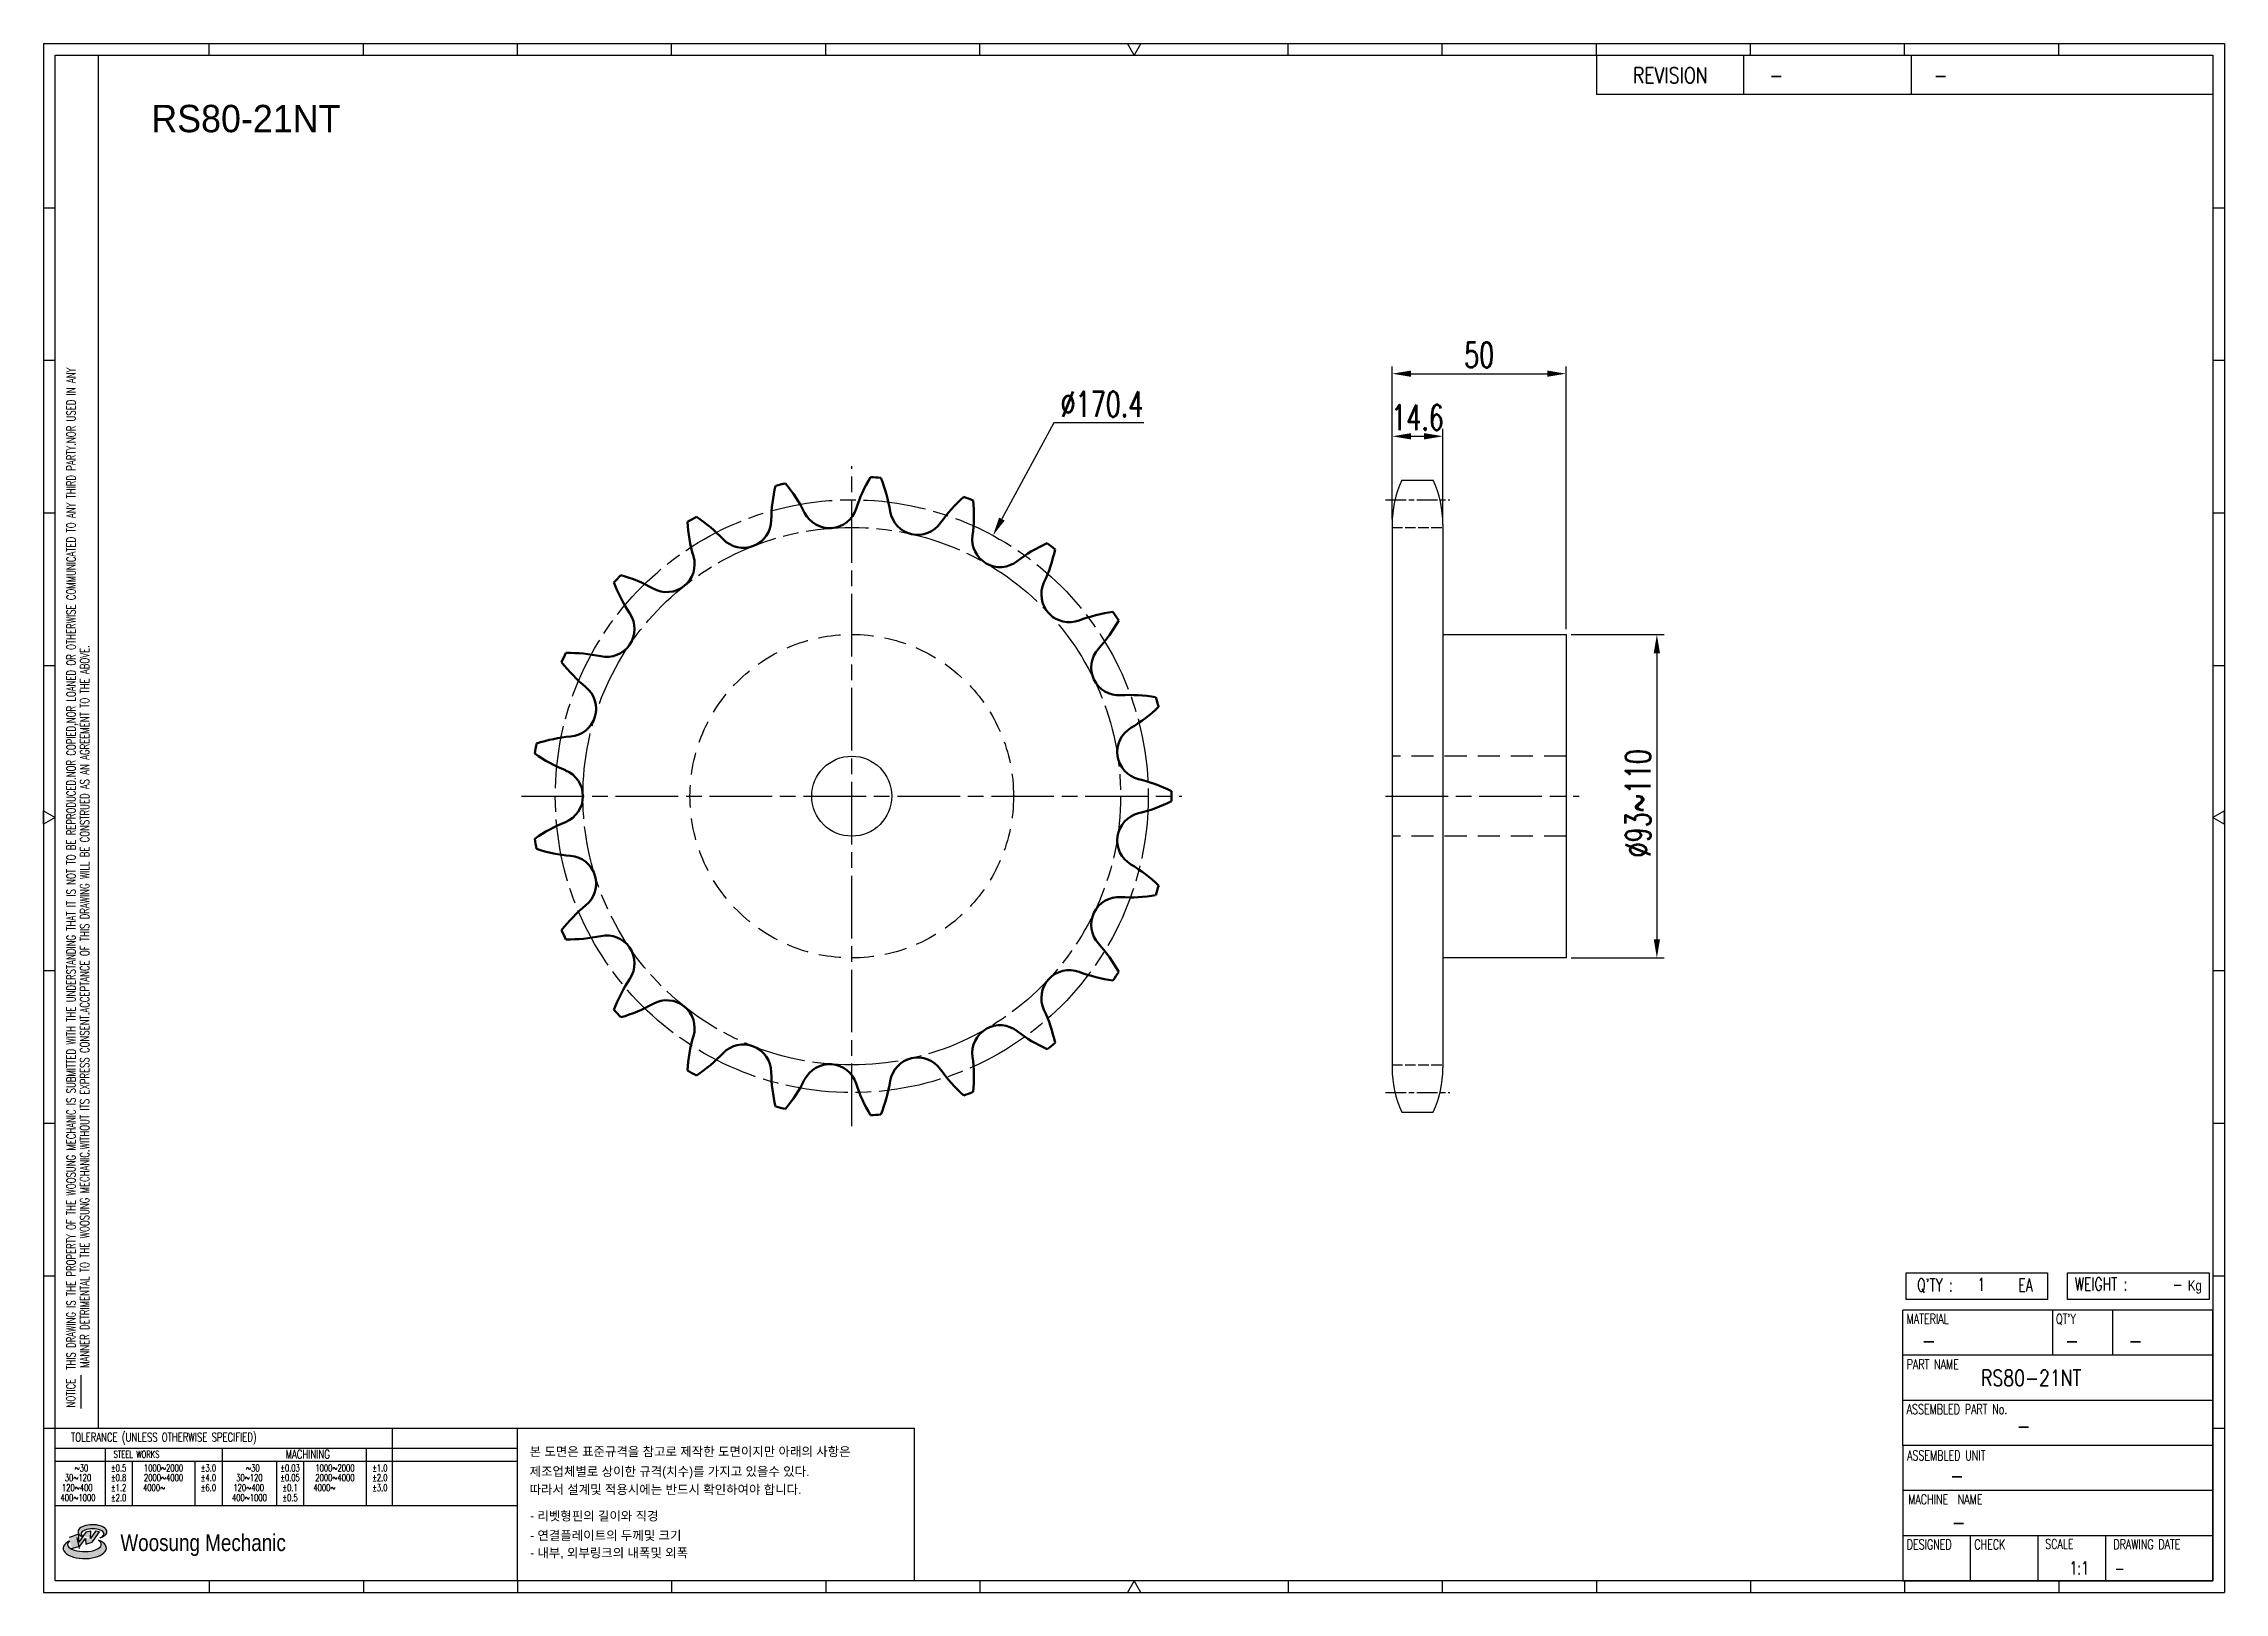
# Model space of a CAD drawing. Header units: millimetres. Extents: x 26966 to 48841, y 34 to 479.
# Drawn here: x 26966 to 27592, y 34 to 479 of the extents above; entities outside this region: 1.
import ezdxf
from ezdxf.enums import TextEntityAlignment as Align

# ---------------------------------------------------------------- set-up
doc = ezdxf.new("R2010")
doc.units = ezdxf.units.MM
for name, pattern in [('AM_ISO02W050', [7.5, 6, -1.5]), ('AM_ISO02W050x2', [3.75, 3, -0.75]), ('AM_ISO08W050', [18, 12, -1.5, 3, -1.5]), ('AM_ISO08W050x2', [9, 6, -0.75, 1.5, -0.75]), ('HIDDEN', [9.525, 6.35, -3.175])]:
    doc.linetypes.add(name, pattern=pattern)
doc.layers.get('Defpoints').update_dxf_attribs({"color": 80})
for name, color, linetype, lineweight in [('AM_0N', 7, 'Continuous', 50), ('AM_3N', 6, 'AM_ISO02W050', 25), ('AM_7', 4, 'AM_ISO08W050', 25), ('AM_7N', 4, 'AM_ISO08W050', 25), ('CL1', 140, 'AM_ISO08W050', 25)]:
    doc.layers.add(name, color=color, linetype=linetype, lineweight=lineweight)
for name, color, linetype in [('HL', 2, 'HIDDEN'), ('S-DIM', 7, 'Continuous'), ('TITLE', 7, 'Continuous'), ('도면레이아웃', 7, 'Continuous')]:
    doc.layers.add(name, color=color, linetype=linetype)
doc.styles.add('HAN', font='ROMANS.shx', dxfattribs={"width": 0.7, "bigfont": 'whgtxt.shx'})
doc.styles.add('HKD_ST2', font='romans.shx', dxfattribs={"width": 0.7, "height": 4, "bigfont": '@extfont2.shx'})
doc.styles.add('HSG', font='SIMPLEX.shx', dxfattribs={"width": 0.7, "bigfont": 'HSG.shx'})
doc.styles.add('MtXpl_', font='Gulim.ttf')
doc.styles.add('SLDTEXTSTYLE4', font='arial.ttf', dxfattribs={"width": 0.8})
doc.styles.get("Standard").update_dxf_attribs({"font": 'arial.ttf'})
doc.dimstyles.new('APP16', dxfattribs={"dimscale": 3, "dimtxt": 2.4, "dimasz": 1.8, "dimexe": 0.7, "dimexo": 0.5, "dimgap": 0.6, "dimtad": 1, "dimtoh": 1, "dimdec": 1, "dimrnd": 0.01, "dimzin": 9, "dimdsep": 46, "dimtxsty": 'HSG', "dimcen": 0, "dimclrd": 1, "dimclre": 1, "dimclrt": 256, "dimazin": 2, "dimtp": 1, "dimtm": 1, "dimtfac": 0.5, "dimtdec": 1, "dimtofl": 0, "dimtmove": 0, "dimatfit": 3, "dimfxl": 0, "dimtvp": 1, "dimtolj": 2, "dimlwd": -1, "dimlwe": -1, "dimarcsym": 0})

# ---------------------------------------------------------------- blocks, each defined once
blk = doc.blocks.new('MAST')
at = {"layer": '도면레이아웃'}
h = blk.add_hatch(color=10, dxfattribs=at)
h.paths.add_polyline_path([(1.544, 35.177), (1.554, 34.966), (1.779, 35.034), (2.054, 35.422), (1.908, 35.446), (1.728, 35.167), (1.741, 35.439), (1.547, 35.405), (1.292, 35.041), (1.295, 35.33), (0.943, 35.208), (1.03, 34.8), (1.336, 34.885)])
edge = h.paths.add_edge_path()
edge.add_ellipse((1.795, 35.421), major_axis=(-0.53, 0), ratio=0.487785, start_angle=122.36065, end_angle=403.39574)
edge.add_line((1.411, 35.244), (1.419, 35.261))
edge.add_ellipse((1.798, 35.344), major_axis=(-0.423, 0), ratio=0.444396, start_angle=131.58977, end_angle=386.19408, ccw=False)
edge = h.paths.add_edge_path()
edge.add_ellipse((1.512, 34.815), major_axis=(-0.793, 0), ratio=0.480113, start_angle=314.67633, end_angle=590.85213)
edge.add_ellipse((1.501, 34.958), major_axis=(-0.62, 0), ratio=0.43311, start_angle=331.7024, end_angle=574.42495, ccw=False)
at = {"color": 140}
for p, q in [((0, 90.118), (80.15, 90.118)), ((0, 90.118), (0, 33.191)), ((80.15, 90.118), (80.15, 33.191)), ((57.068, 89.693), (57.068, 88.246)), ((62.47, 89.693), (62.47, 88.246)), ((68.635, 89.693), (68.635, 88.246)), ((79.725, 88.246), (57.068, 88.246)), ((68.449, 43.961), (68.449, 44.936)), ((68.449, 44.936), (73.654, 44.936)), ((73.654, 44.936), (73.654, 43.961)), ((74.39, 43.961), (74.39, 44.936)), ((74.39, 44.936), (79.595, 44.936)), ((79.595, 44.936), (79.595, 43.961)), ((68.336, 38.59), (68.336, 43.563)), ((79.725, 43.563), (68.336, 43.563)), ((73.654, 43.961), (68.449, 43.961)), ((73.827, 43.563), (73.827, 41.905)), ((79.595, 43.961), (74.39, 43.961)), ((76.037, 43.563), (76.037, 41.905)), ((79.725, 38.59), (79.725, 43.563)), ((79.725, 41.905), (68.336, 41.905)), ((79.725, 40.248), (68.336, 40.248)), ((68.336, 38.59), (68.336, 33.616)), ((79.725, 38.59), (68.336, 38.59)), ((79.725, 33.616), (79.725, 38.59)), ((79.725, 36.932), (68.336, 36.932)), ((79.725, 35.274), (68.336, 35.274)), ((70.822, 33.616), (70.822, 35.274)), ((73.309, 33.616), (73.309, 35.274)), ((75.796, 33.616), (75.796, 35.274)), ((0, 33.191), (80.15, 33.191)), ((68.336, 33.616), (79.725, 33.616))]:
    blk.add_line(p, q, dxfattribs=at)
for p, q in [((6.089, 89.693), (6.089, 90.118)), ((11.753, 89.693), (11.753, 90.118)), ((17.418, 89.693), (17.418, 90.118)), ((23.082, 89.693), (23.082, 90.118)), ((28.746, 89.693), (28.746, 90.118)), ((34.411, 89.693), (34.411, 90.118)), ((45.739, 89.693), (45.739, 90.118)), ((51.404, 89.693), (51.404, 90.118)), ((57.068, 89.693), (57.068, 90.118)), ((62.732, 89.693), (62.732, 90.118)), ((68.397, 89.693), (68.397, 90.118)), ((74.061, 89.693), (74.061, 90.118)), ((0, 84.085), (0.425, 84.085)), ((79.725, 84.085), (80.15, 84.085)), ((0, 78.478), (0.425, 78.478)), ((79.725, 78.478), (80.15, 78.478)), ((0, 72.87), (0.425, 72.87)), ((79.725, 72.87), (80.15, 72.87)), ((0, 67.262), (0.425, 67.262)), ((79.725, 67.262), (80.15, 67.262)), ((0, 56.047), (0.425, 56.047)), ((79.725, 56.047), (80.15, 56.047)), ((0, 50.439), (0.425, 50.439)), ((79.725, 50.439), (80.15, 50.439)), ((0, 44.832), (0.425, 44.832)), ((79.725, 44.832), (80.15, 44.832)), ((1.377, 39.947), (1.377, 41.174)), ((0, 39.224), (0.425, 39.224)), ((79.725, 39.224), (80.15, 39.224)), ((6.089, 33.616), (6.089, 33.191)), ((11.753, 33.616), (11.753, 33.191)), ((17.418, 33.616), (17.418, 33.191)), ((23.082, 33.616), (23.082, 33.191)), ((28.746, 33.616), (28.746, 33.191)), ((34.411, 33.616), (34.411, 33.191)), ((45.739, 33.616), (45.739, 33.191)), ((51.404, 33.616), (51.404, 33.191)), ((57.068, 33.616), (57.068, 33.191)), ((62.732, 33.616), (62.732, 33.191)), ((68.397, 33.616), (68.397, 33.191)), ((74.061, 33.616), (74.061, 33.191))]:
    blk.add_line(p, q)
at = {"color": 2}
for p, q in [((2.017, 39.224), (2.017, 89.693)), ((0.425, 39.224), (17.418, 39.224)), ((0.425, 38.487), (17.418, 38.487)), ((2.257, 38.487), (2.257, 36.382)), ((6.557, 38.5), (6.557, 36.382)), ((11.857, 38.487), (11.857, 36.382)), ((12.816, 39.224), (12.816, 36.382)), ((17.418, 33.616), (17.418, 39.224)), ((0.425, 38.012), (17.418, 38.012)), ((3.257, 38.012), (3.257, 36.382)), ((5.557, 38.012), (5.557, 36.382)), ((8.557, 38.012), (8.557, 36.382)), ((9.557, 38.026), (9.557, 36.382)), ((0.425, 36.382), (17.418, 36.382))]:
    blk.add_line(p, q, dxfattribs=at)
for points in [[(40.075, 89.693), (39.83, 90.118), (40.32, 90.118)], [(0.425, 61.679), (0, 61.433), (0, 61.924)], [(79.725, 61.679), (80.15, 61.433), (80.15, 61.924)], [(40.075, 33.616), (39.83, 33.191), (40.32, 33.191)]]:
    blk.add_lwpolyline(points, close=True)
at = {"color": 140}
blk.add_lwpolyline([(0.425, 89.693), (79.725, 89.693), (79.725, 33.616), (0.425, 33.616)], close=True, dxfattribs=at)
at = {"layer": '도면레이아웃'}
for p, q in [((1.295, 35.33), (0.943, 35.208)), ((1.547, 35.405), (1.292, 35.041)), ((1.292, 35.041), (1.295, 35.33)), ((1.741, 35.439), (1.547, 35.405)), ((1.908, 35.446), (1.728, 35.167)), ((1.728, 35.167), (1.741, 35.439)), ((1.779, 35.034), (2.054, 35.422)), ((2.054, 35.422), (1.908, 35.446)), ((1.03, 34.8), (1.336, 34.885)), ((1.224, 35.208), (1.311, 34.8)), ((1.224, 35.208), (1.224, 35.208)), ((1.336, 34.885), (1.544, 35.177)), ((1.419, 35.261), (1.411, 35.244)), ((1.544, 35.177), (1.554, 34.966)), ((1.554, 34.966), (1.779, 35.034))]:
    blk.add_line(p, q, dxfattribs=at)
for centre, major_axis, ratio, start_param, end_param in [((1.795, 35.421), (-0.53, 0), 0.487785, 2.135596, 7.040584), ((1.798, 35.344), (-0.423, 0), 0.444396, 2.296675, 6.740358), ((1.512, 34.815), (-0.793, 0), 0.480113, 5.492138, 10.312315), ((1.501, 34.958), (-0.62, 0), 0.43311, 5.789299, 10.025607)]:
    blk.add_ellipse(centre, major_axis=major_axis, ratio=ratio, start_param=start_param, end_param=end_param, dxfattribs=at)
for s, height, style, width, p in [('REVISION', 0.5806, 'HAN', 0.8, (58.415, 88.664)), ('-', 0.581, 'HAN', 0.8, (63.426, 88.664)), ('-', 0.581, 'HAN', 0.8, (69.468, 88.664)), ("Q'TY : ", 0.4746, 'HKD_ST2', 0.7, (68.857, 44.253)), ('1', 0.475, 'HKD_ST2', 0.7, (71.071, 44.275)), ('EA', 0.4746, 'HKD_ST2', 0.7, (72.578, 44.253)), ('WEIGHT : ', 0.4746, 'HKD_ST2', 0.7, (74.65, 44.286)), ('-', 0.581, 'HAN', 0.8, (69.029, 42.157)), ('-', 0.581, 'HAN', 0.8, (74.289, 42.157)), ('-', 0.581, 'HAN', 0.8, (76.623, 42.157)), ('-', 0.581, 'HAN', 0.8, (72.515, 39.013)), ('-', 0.581, 'HAN', 0.8, (70.067, 37.189)), ('-', 0.581, 'HAN', 0.8, (70.126, 35.48)), ('1:1', 0.4746, 'HKD_ST2', 0.7, (74.458, 33.848)), ('-', 0.475, 'HKD_ST2', 0.7, (76.112, 33.837))]:
    blk.add_text(s, height=height, dxfattribs=dict(style=style, width=width)).set_placement(p)
at = {"color": 6, "style": 'HKD_ST2', "width": 0.7}
for s, p in [(' THIS DRAWING IS THE PROPERTY OF THE WOOSUNG MECHANIC IS SUBMITTED WITH THE UNDERSTANDING THAT IT IS NOT TO BE REPRODUCED.NOR COPIED,NOR LOANED OR OTHERWISE COMMUNICATED TO ANY THIRD PARTY.NOR USED IN ANY', (1.173, 41.217)), ('MANNER DETRIMENTAL TO THE WOOSUNG MECHANIC.WITHOUT ITS EXPRESS CONSENT.ACCEPTANCE OF THIS DRAWING WILL BE CONSTRUED AS AN AGREEMENT TO THE ABOVE.', (1.672, 41.447))]:
    blk.add_text(s, height=0.326266, rotation=90, dxfattribs=at).set_placement(p)
at = {"style": 'HKD_ST2', "width": 0.7}
blk.add_text('-', height=0.475, dxfattribs=at).set_placement((78.613, 44.286), align=Align.RIGHT)
at = {"color": 254, "style": 'HKD_ST2', "width": 0.7}
for s, height, p in [('MATERIAL', 0.3651, (68.474, 43.425)), ("QT'Y", 0.3651, (73.965, 43.425)), ('PART NAME', 0.3651, (68.474, 41.756)), ('ASSEMBLED PART No.', 0.36511, (68.474, 40.109)), ('ASSEMBLED UNIT', 0.36511, (68.49, 38.408)), ('MACHINE  NAME', 0.36511, (68.532, 36.794)), ('DESIGNED', 0.3651, (68.474, 35.136)), ('CHECK', 0.3651, (70.961, 35.136)), ('SCALE', 0.3651, (73.566, 35.153)), ('DRAWING DATE', 0.36511, (76.071, 35.141))]:
    blk.add_text(s, height=height, dxfattribs=at).set_placement(p, align=Align.TOP_LEFT)
at = {"style": 'HKD_ST2', "width": 0.7}
blk.add_text('NOTICE', height=0.3263, rotation=90, dxfattribs=at).set_placement((1.163, 39.988))
blk.add_text('TOLERANCE (UNLESS OTHERWISE SPECIFIED)', height=0.32627, dxfattribs=at).set_placement((4.417, 38.896), align=Align.MIDDLE_CENTER)
at = {"color": 4, "style": 'HKD_ST2', "width": 0.7}
for s, height, p in [('%%12630', 0.261, (1.389, 37.762)), ('1000%%1262000', 0.26101, (4.407, 37.762)), ('%%12630', 0.261, (7.689, 37.762)), ('1000%%1262000', 0.26101, (10.707, 37.762)), ('120%%126400', 0.26101, (1.237, 37.045)), ('30%%126120', 0.261, (1.263, 37.411)), ('4000%%126', 0.261, (4.061, 37.045)), ('2000%%1264000', 0.26101, (4.407, 37.411)), ('120%%126400', 0.26101, (7.537, 37.045)), ('30%%126120', 0.261, (7.563, 37.411)), ('4000%%126', 0.261, (10.321, 37.045)), ('2000%%1264000', 0.26101, (10.707, 37.411)), ('400%%1261000', 0.26101, (1.263, 36.67)), ('400%%1261000', 0.26101, (7.563, 36.67))]:
    blk.add_text(s, height=height, dxfattribs=at).set_placement(p, align=Align.MIDDLE_CENTER)
for s, height, p in [('%%P0.5', 0.261, (2.757, 37.762)), ('STEEL WORKS', 0.26101, (3.416, 38.268)), ('%%P3.0', 0.261, (6.057, 37.762)), ('%%P0.03', 0.261, (9.057, 37.762)), ('MACHINING', 0.3263, (9.707, 38.27)), ('%%P1.0', 0.261, (12.357, 37.762)), ('%%P0.8', 0.261, (2.757, 37.411)), ('%%P1.2', 0.261, (2.757, 37.045)), ('%%P4.0', 0.261, (6.057, 37.411)), ('%%P6.0', 0.261, (6.057, 37.045)), ('%%P0.05', 0.261, (9.057, 37.411)), ('%%P0.1', 0.261, (9.057, 37.045)), ('%%P2.0', 0.261, (12.357, 37.411)), ('%%P3.0', 0.261, (12.357, 37.045)), ('%%P2.0', 0.261, (2.757, 36.67)), ('%%P0.5', 0.261, (9.057, 36.67))]:
    blk.add_text(s, height=height, dxfattribs=at).set_placement(p, align=Align.MIDDLE)
at = {"color": 1, "style": 'SLDTEXTSTYLE4', "width": 0.8}
blk.add_text('Woosung Mechanic', height=0.61957, dxfattribs=at).set_placement((2.822, 34.711))
at = {"layer": 'TITLE', "width": 0.8}
blk.add_text('Kg', height=0.3789, dxfattribs=at).set_placement((78.807, 44.286))
blk = doc.blocks.new('*D192')
at = {"layer": 'Defpoints', "color": 0, "transparency": 16777216}
for p in [(27403.19, 308.94), (27403.19, 215.94), (27429.28, 215.94)]:
    blk.add_point(p, dxfattribs=at)
at = {"layer": 'S-DIM', "color": 1, "transparency": 16777216}
for p, q in [((27404.69, 308.94), (27431.38, 308.94)), ((27429.28, 303.54), (27429.28, 221.34)), ((27404.69, 215.94), (27431.38, 215.94))]:
    blk.add_line(p, q, dxfattribs=at)
for points in [[(27428.38, 303.54), (27430.18, 303.54), (27429.28, 308.94)], [(27428.38, 221.34), (27430.18, 221.34), (27429.28, 215.94)]]:
    blk.add_solid(points, dxfattribs=at)
at = {"layer": 'S-DIM', "transparency": 16777216, "insert": (27423.88, 260.4), "char_height": 7.2, "attachment_point": 5, "rotation": 90, "style": 'HSG'}
blk.add_mtext('\\A2;%%c93~110', dxfattribs=at)
blk = doc.blocks.new('*D193')
at = {"layer": 'Defpoints', "color": 0, "transparency": 16777216}
for p in [(27367.79, 365.89), (27353.19, 340.56), (27367.79, 340.56)]:
    blk.add_point(p, dxfattribs=at)
at = {"layer": 'S-DIM', "color": 1, "transparency": 16777216}
for p, q in [((27353.19, 342.06), (27353.19, 367.99)), ((27358.59, 365.89), (27362.39, 365.89)), ((27367.79, 342.06), (27367.79, 367.99))]:
    blk.add_line(p, q, dxfattribs=at)
for points in [[(27358.59, 366.79), (27358.59, 364.99), (27353.19, 365.89)], [(27362.39, 366.79), (27362.39, 364.99), (27367.79, 365.89)]]:
    blk.add_solid(points, dxfattribs=at)
at = {"layer": 'S-DIM', "transparency": 16777216, "insert": (27360.49, 371.29), "char_height": 7.2, "attachment_point": 5, "style": 'HSG'}
blk.add_mtext('\\A2;14.6', dxfattribs=at)
blk = doc.blocks.new('*D185')
at = {"layer": 'Defpoints', "color": 0, "transparency": 16777216}
for p in [(27403.19, 383.89), (27353.19, 340.56), (27403.19, 308.94)]:
    blk.add_point(p, dxfattribs=at)
at = {"layer": 'S-DIM', "color": 1, "transparency": 16777216}
for p, q in [((27353.19, 342.06), (27353.19, 385.99)), ((27358.59, 383.89), (27397.79, 383.89)), ((27403.19, 310.44), (27403.19, 385.99))]:
    blk.add_line(p, q, dxfattribs=at)
for points in [[(27358.59, 384.79), (27358.59, 382.99), (27353.19, 383.89)], [(27397.79, 384.79), (27397.79, 382.99), (27403.19, 383.89)]]:
    blk.add_solid(points, dxfattribs=at)
at = {"layer": 'S-DIM', "transparency": 16777216, "insert": (27378.19, 389.29), "char_height": 7.2, "attachment_point": 5, "style": 'HSG'}
blk.add_mtext('\\A2;50', dxfattribs=at)
blk = doc.blocks.new('*D186')
at = {"layer": 'Defpoints', "color": 0, "transparency": 16777216}
for p in [(27238.45, 337.37), (27157.29, 187.52)]:
    blk.add_point(p, dxfattribs=at)
at = {"layer": 'S-DIM', "color": 1, "transparency": 16777216}
for p, q in [((27255.98, 369.73), (27241.02, 342.12)), ((27281.78, 369.73), (27255.98, 369.73))]:
    blk.add_line(p, q, dxfattribs=at)
blk.add_solid([(27240.23, 342.55), (27241.81, 341.69), (27238.45, 337.37)], dxfattribs=at)
at = {"layer": 'S-DIM', "transparency": 16777216, "insert": (27269.78, 375.13), "char_height": 7.2, "attachment_point": 5, "style": 'HSG'}
blk.add_mtext('\\A2;∅170.4', dxfattribs=at)

msp = doc.modelspace()

# ---------------------------------------------------------------- linework, layer by layer
for p, q in [((27355.99, 353.26), (27364.99, 353.26)), ((27353.19, 340.56), (27353.19, 184.32)), ((27367.79, 340.56), (27367.79, 184.32)), ((27367.79, 308.94), (27403.19, 308.94)), ((27403.19, 308.94), (27403.19, 215.94)), ((27403.19, 215.94), (27367.79, 215.94)), ((27355.99, 171.62), (27364.99, 171.62))]:
    msp.add_line(p, q)
at = {"color": 140}
msp.add_lwpolyline([(27101.8, 80.75), (27215.82, 80.75), (27215.82, 36.9), (27101.8, 36.9)], close=True, dxfattribs=at)
msp.add_circle((27197.87, 262.44), 11.5)
for centre, start, end in [((27383.39, 340.56), 155.13196, 180), ((27337.59, 340.56), 0, 24.86804), ((27383.39, 184.32), 180, 204.86804), ((27337.59, 184.32), 335.13196, 0)]:
    msp.add_arc(centre, 30.2, start, end)
at = {"layer": 'AM_0N'}
for centre, radius, start, end in [((27218.55, 341.19), 43.83, 166.15238, 179.28571), ((27197.87, 262.44), 91.88, 101.94347, 103.77081), ((27145.06, 324.42), 43.83, 26.42857, 39.56191), ((27240.84, 331.6), 43.83, 149.00952, 162.14286), ((27197.87, 262.44), 91.88, 84.80062, 86.62796), ((27165.68, 337.23), 43.83, 9.28571, 22.41905), ((27191.49, 347.49), 8.02, 206.42857, 342.14286), ((27259.32, 315.86), 43.83, 131.86666, 145), ((27197.87, 262.44), 91.88, 67.65776, 69.4851), ((27189.15, 343.39), 43.83, 352.14286, 5.27619), ((27197.87, 262.44), 91.88, 119.08633, 120.91367), ((27194.42, 343.79), 43.83, 183.29523, 196.42857), ((27129.14, 306.1), 43.83, 43.57143, 56.70477), ((27166.71, 341.84), 8.02, 223.57143, 359.28571), ((27216.85, 345.59), 8.02, 189.28571, 325), ((27240.51, 336.31), 8.02, 172.14286, 307.85714), ((27272.33, 295.37), 43.83, 114.72381, 127.85714), ((27213.4, 342.37), 43.83, 335, 348.13334), ((27197.87, 262.44), 91.88, 50.5149, 52.34224), ((27197.87, 262.44), 91.88, 136.22919, 138.05653), ((27119.33, 283.9), 43.83, 60.71429, 73.84762), ((27144.69, 329.13), 8.02, 240.71429, 16.42857), ((27170.6, 339.16), 43.83, 200.43809, 213.57143), ((27260.39, 320.46), 8.02, 155, 290.71429), ((27127.4, 310.49), 8.02, 257.85714, 33.57143), ((27278.73, 271.96), 43.83, 97.58095, 110.71429), ((27197.87, 262.44), 91.88, 33.37204, 35.19938), ((27236.27, 334.24), 43.83, 317.85714, 330.99048), ((27197.87, 262.44), 91.88, 153.37204, 155.19938), ((27149.2, 327.71), 43.83, 217.58095, 230.71429), ((27116.49, 259.8), 43.83, 77.85714, 90.99048), ((27274.71, 299.45), 8.02, 137.85714, 273.57143), ((27116.37, 287.58), 8.02, 275, 50.71429), ((27277.94, 247.7), 43.83, 80.43809, 93.57143), ((27197.87, 262.44), 91.88, 16.22919, 18.05653), ((27255.72, 319.73), 43.83, 300.71429, 313.84762), ((27197.87, 262.44), 91.88, 170.5149, 172.34224), ((27120.89, 235.93), 43.83, 95, 108.13334), ((27282.21, 275.15), 8.02, 120.71429, 256.42857), ((27132.12, 310.47), 43.83, 234.72381, 247.85714), ((27112.58, 262.44), 8.02, 292.14286, 67.85714), ((27270.04, 224.75), 43.83, 63.29523, 76.42857), ((27197.87, 262.44), 91.88, 359.08633, 0.91367), ((27282.21, 249.73), 8.02, 103.57143, 239.28571), ((27270.04, 300.13), 43.83, 283.57143, 296.70477), ((27132.12, 214.42), 43.83, 112.14286, 125.27619), ((27197.87, 262.44), 91.88, 187.65776, 189.4851), ((27120.89, 288.95), 43.83, 251.86666, 265), ((27116.37, 237.3), 8.02, 309.28571, 85), ((27255.72, 205.16), 43.83, 46.15238, 59.28571), ((27274.71, 225.44), 8.02, 86.42857, 222.14286), ((27277.94, 277.18), 43.83, 266.42857, 279.56191), ((27197.87, 262.44), 91.88, 341.94347, 343.77081), ((27149.2, 197.17), 43.83, 129.28571, 142.41905), ((27197.87, 262.44), 91.88, 204.80062, 206.62796), ((27116.49, 265.09), 43.83, 269.00952, 282.14286), ((27127.4, 214.4), 8.02, 326.42857, 102.14286), ((27236.27, 190.65), 43.83, 29.00952, 42.14286), ((27170.6, 185.73), 43.83, 146.42857, 159.56191), ((27260.39, 204.43), 8.02, 69.28571, 205), ((27278.73, 252.93), 43.83, 249.28571, 262.41905), ((27197.87, 262.44), 91.88, 324.80062, 326.62796), ((27197.87, 262.44), 91.88, 221.94347, 223.77081), ((27119.33, 240.98), 43.83, 286.15238, 299.28571), ((27144.69, 195.76), 8.02, 343.57143, 119.28571), ((27213.4, 182.52), 43.83, 11.86666, 25), ((27240.51, 188.58), 8.02, 52.14286, 187.85714), ((27272.33, 229.52), 43.83, 232.14286, 245.27619), ((27194.42, 181.1), 43.83, 163.57143, 176.70477), ((27129.14, 218.79), 43.83, 303.29523, 316.42857), ((27166.71, 183.05), 8.02, 0.71429, 136.42857), ((27197.87, 262.44), 91.88, 307.65776, 309.4851), ((27197.87, 262.44), 91.88, 239.08633, 240.91367), ((27218.55, 183.7), 43.83, 180.71429, 193.84762), ((27191.49, 177.39), 8.02, 17.85714, 153.57143), ((27216.85, 179.29), 8.02, 35, 170.71429), ((27259.32, 209.03), 43.83, 215, 228.13334), ((27189.15, 181.49), 43.83, 354.72381, 7.85714), ((27145.06, 200.47), 43.83, 320.43809, 333.57143), ((27240.84, 193.29), 43.83, 197.85714, 210.99048), ((27165.68, 187.66), 43.83, 337.58095, 350.71429), ((27197.87, 262.44), 91.88, 290.5149, 292.34224), ((27197.87, 262.44), 91.88, 256.22919, 258.05653), ((27197.87, 262.44), 91.88, 273.37204, 275.19938)]:
    msp.add_arc(centre, radius, start, end, dxfattribs=at)
at = {"layer": 'AM_3N', "linetype": 'AM_ISO02W050x2'}
for p, q in [((27353.19, 339.71), (27367.79, 339.71)), ((27353.19, 185.17), (27367.79, 185.17))]:
    msp.add_line(p, q, dxfattribs=at)
at = {"layer": 'AM_7', "linetype": 'AM_ISO08W050x2'}
for p, q in [((27351.25, 347.65), (27369.73, 347.65)), ((27351.25, 177.23), (27369.73, 177.23))]:
    msp.add_line(p, q, dxfattribs=at)
at = {"layer": 'AM_7', "linetype": 'AM_ISO08W050x2', "ltscale": 3}
msp.add_line((27351.25, 262.44), (27406.93, 262.44), dxfattribs=at)
for radius in [85.21, 77.27]:
    msp.add_circle((27197.87, 262.44), radius, dxfattribs=at)
at = {"layer": 'AM_7N', "linetype": 'AM_ISO08W050x2', "ltscale": 3}
for p, q in [((27197.87, 167.56), (27197.87, 357.32)), ((27102.99, 262.44), (27292.75, 262.44))]:
    msp.add_line(p, q, dxfattribs=at)
at = {"layer": 'CL1', "ltscale": 0.3}
msp.add_line((48841.3, 239.27), (48841.3, 219.25), dxfattribs=at)
at = {"layer": 'HL', "linetype": 'HIDDEN'}
for p, q in [((27403.19, 273.94), (27353.19, 273.94)), ((27403.19, 250.94), (27353.19, 250.94))]:
    msp.add_line(p, q, dxfattribs=at)
msp.add_circle((27197.87, 262.44), 46.5, dxfattribs=at)

# ---------------------------------------------------------------- block references
at = {"color": 140, "xscale": 7.820431031262922, "yscale": 7.820431031262922, "zscale": 7.820431031262922}
msp.add_blockref('MAST', (26965.59, -226), dxfattribs=at)

# ---------------------------------------------------------------- texts
at = {"color": 254, "style": 'MtXpl_'}
msp.add_text('RS80-21NT', height=7.87, dxfattribs=at).set_placement((26996.55, 453.29))
at = {"style": 'HAN', "width": 0.8}
msp.add_text('RS80-21NT', height=4.541, dxfattribs=at).set_placement((27522.46, 92.96))
at = {"color": 140, "style": 'MtXpl_'}
for s, p in [('본 도면은 표준규격을 참고로 제작한 도면이지만 아래의 사항은', (27105.27, 72.76)), ('제조업체별로 상이한 규격(치수)를 가지고 있을수 있다.', (27105.27, 67.05)), ('따라서 설계및 적용시에는 반드시 확인하여야 합니다.', (27105.27, 61.85)), ('- 리벳형핀의 길이와 직경', (27105.41, 54.24)), ('- 연결플레이트의 두께및 크기', (27105.41, 48.65)), ('- 내부, 외부링크의 내폭및 외폭', (27105.41, 43.64))]:
    msp.add_text(s, height=2.6233, dxfattribs=at).set_placement(p)

# ---------------------------------------------------------------- dimensions: what is measured, and where the dimension line sits
at = {"layer": 'S-DIM'}
dim = msp.add_linear_dim(base=(27403.19, 383.89), p1=(27353.19, 340.56), p2=(27403.19, 308.94), dimstyle='APP16', dxfattribs=at)
dim.commit()
dim.dimension.update_dxf_attribs({"geometry": '*D185', "text_midpoint": (27378.19, 389.29)})
dim = msp.add_diameter_dim_2p(p1=(27157.29, 187.52), p2=(27238.45, 337.37), dimstyle='APP16', dxfattribs=at)
dim.commit()
dim.dimension.update_dxf_attribs({"geometry": '*D186', "text_midpoint": (27269.78, 369.73), "dimtype": 163})
dim = msp.add_linear_dim(base=(27367.79, 365.89), p1=(27353.19, 340.56), p2=(27367.79, 340.56), dimstyle='APP16', dxfattribs=at)
dim.commit()
dim.dimension.update_dxf_attribs({"geometry": '*D193', "text_midpoint": (27360.49, 365.89), "dimtype": 160})
dim = msp.add_linear_dim(base=(27429.28, 215.94), p1=(27403.19, 308.94), p2=(27403.19, 215.94), angle=90, text='%%c<>~110', dimstyle='APP16', dxfattribs=at)
dim.commit()
dim.dimension.update_dxf_attribs({"geometry": '*D192', "text_midpoint": (27429.28, 260.4), "dimtype": 160})

doc.saveas('drawing.dxf')
